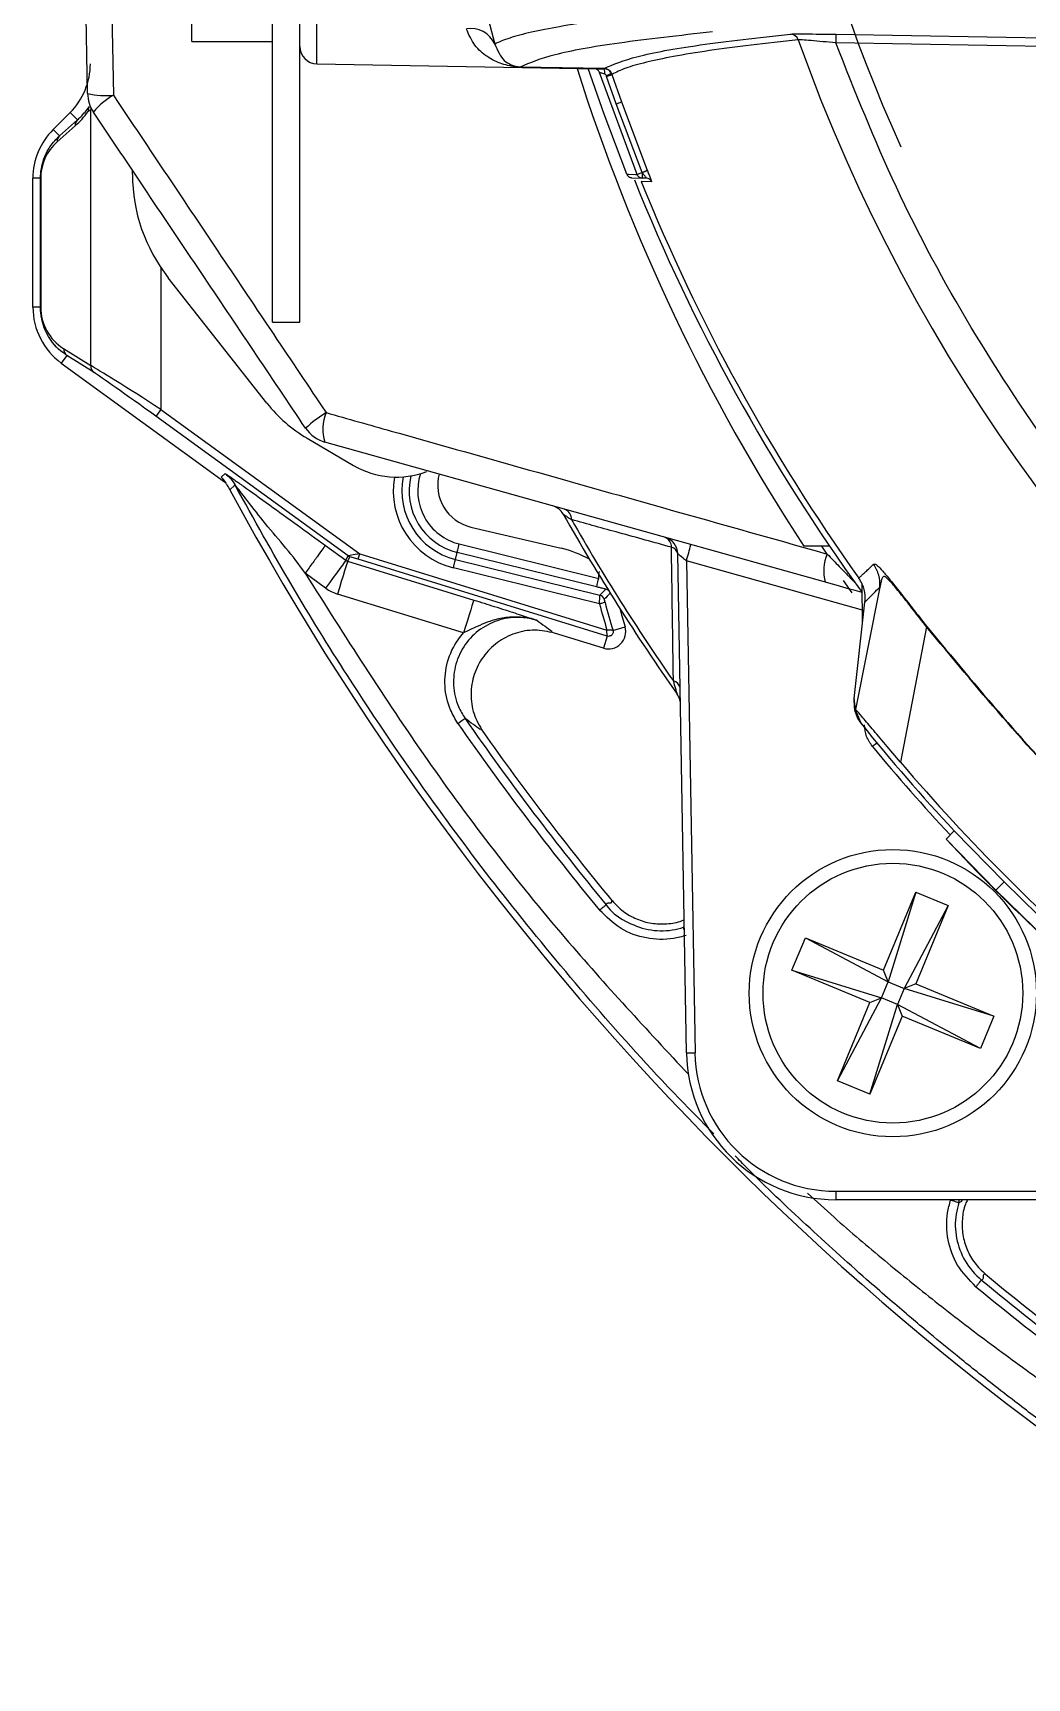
# Model space of a CAD drawing. Extents: x 7 to 135, y 1 to 99.
# Drawn here: x 124.682 to 126.412, y 41.43 to 44.293 of the extents above; entities that cross this region are included whole.
import ezdxf

# ---------------------------------------------------------------- set-up
doc = ezdxf.new("R2010")
doc.units = 0
doc.header["$MEASUREMENT"] = 0
doc.layers.add('OBJECT', color=7, linetype='CONTINUOUS')

msp = doc.modelspace()

# ---------------------------------------------------------------- linework, layer by layer
at = {"layer": 'OBJECT'}
for p, q in [((125.0986, 43.7895), (125.0986, 46.6531)), ((125.1466, 43.7895), (125.1466, 46.6531)), ((124.7769, 44.1872), (124.7691, 44.6362)), ((124.8138, 44.6335), (124.8219, 44.1841)), ((124.9586, 44.2775), (124.9586, 44.4969)), ((125.1761, 44.239), (125.1761, 44.3592)), ((125.4685, 44.3394), (125.4856, 44.2734)), ((124.9586, 44.2775), (125.0986, 44.2775)), ((126.5688, 44.2668), (126.0794, 44.2753)), ((126.0797, 44.2903), (126.5567, 44.282)), ((125.1761, 44.239), (125.6636, 44.2305)), ((125.53, 44.2334), (125.6759, 44.2308)), ((125.53, 44.2333), (125.53, 44.2334)), ((125.6759, 44.2307), (125.53, 44.2333)), ((125.7335, 44.0463), (125.6678, 44.224)), ((125.6757, 44.2303), (125.6759, 44.2307)), ((125.6759, 44.2308), (125.6759, 44.2307)), ((125.6805, 44.2169), (125.6801, 44.2179)), ((125.6971, 44.1693), (125.6805, 44.2169)), ((125.6897, 44.2202), (125.6884, 44.223)), ((125.6898, 44.2206), (125.6897, 44.2202)), ((125.6897, 44.2202), (125.7062, 44.1727)), ((125.6898, 44.2206), (125.6898, 44.2206)), ((124.7169, 44.1246), (124.7466, 44.1543)), ((124.7594, 44.1415), (124.7466, 44.1543)), ((124.7824, 44.1588), (124.7778, 44.156)), ((124.7824, 43.7138), (124.7824, 44.1588)), ((125.7423, 44.0499), (125.6971, 44.1693)), ((125.7062, 44.1727), (125.7511, 44.0536)), ((124.7279, 44.1135), (124.7169, 44.1246)), ((124.7553, 44.1308), (124.7238, 44.1029)), ((124.7279, 44.1135), (124.7594, 44.1415)), ((124.695, 44.0397), (124.6817, 44.0397)), ((124.6817, 43.8152), (124.6817, 44.0397)), ((124.6953, 44.0397), (124.695, 44.0397)), ((124.695, 43.8152), (124.695, 44.0397)), ((124.6953, 44.0397), (124.6953, 43.8152)), ((124.855, 44.0465), (124.855, 44.0538)), ((125.7156, 44.0469), (125.7185, 44.0468)), ((125.7185, 44.0468), (125.7306, 44.0464)), ((125.7245, 44.0406), (125.7425, 44.04)), ((125.7306, 44.0464), (125.7335, 44.0463)), ((125.7498, 44.0397), (125.7425, 44.04)), ((125.7511, 44.0536), (125.7514, 44.053)), ((125.7587, 44.0335), (125.7407, 44.0341)), ((124.9046, 43.884), (124.9046, 43.6376)), ((125.089, 43.6484), (124.9173, 43.8666)), ((124.695, 43.8152), (124.6817, 43.8152)), ((124.6953, 43.8152), (124.695, 43.8152)), ((125.0986, 43.7895), (125.1466, 43.7895)), ((124.7409, 43.7314), (124.7312, 43.7181)), ((124.735, 43.7436), (124.7824, 43.7138)), ((124.7883, 43.7017), (124.7409, 43.7314)), ((124.7312, 43.7181), (125.0153, 43.5117)), ((124.9046, 43.6376), (125.2507, 43.3861)), ((125.2303, 43.3824), (124.8958, 43.6255)), ((125.1592, 43.5873), (125.2398, 43.5401)), ((126.0612, 43.3367), (125.1901, 43.5805)), ((125.0093, 43.5197), (125.0163, 43.5258)), ((125.0153, 43.5117), (125.0154, 43.5118)), ((125.0153, 43.5117), (125.0164, 43.5105)), ((125.4441, 43.4328), (125.6011, 43.3958)), ((125.1908, 43.4009), (125.2266, 43.3749)), ((125.2266, 43.3749), (125.2303, 43.3824)), ((125.2332, 43.381), (125.2295, 43.3735)), ((125.2478, 43.3766), (125.2332, 43.381)), ((125.2507, 43.3861), (125.6809, 43.2535)), ((125.4172, 43.3765), (125.4202, 43.3887)), ((125.6631, 43.3286), (125.4202, 43.3887)), ((125.4239, 43.4033), (125.6667, 43.3432)), ((125.8195, 42.5176), (125.8043, 43.3864)), ((126.0686, 43.3995), (126.0238, 43.3995)), ((126.0645, 43.3858), (126.0551, 43.3995)), ((125.1913, 43.3264), (125.1555, 43.3524)), ((125.2295, 43.3735), (125.4491, 43.3058)), ((125.6814, 43.2429), (125.2478, 43.3766)), ((125.668, 43.299), (125.4136, 43.3619)), ((125.4172, 43.3765), (125.6689, 43.3142)), ((126.1258, 43.288), (125.8193, 43.3737)), ((125.8193, 43.3737), (125.8343, 42.5176)), ((125.6689, 43.3142), (125.6792, 43.3247)), ((126.092, 43.3395), (126.1071, 43.3183)), ((126.1561, 43.3283), (126.1137, 43.1152)), ((126.1261, 43.2664), (126.125, 43.3343)), ((125.4314, 43.2485), (125.2118, 43.3161)), ((125.6865, 43.3177), (125.6862, 43.3185)), ((126.1111, 43.1346), (126.1302, 43.3023)), ((125.6749, 43.222), (125.5895, 43.2483)), ((125.6814, 43.2429), (125.6749, 43.222)), ((125.6915, 43.2529), (125.7125, 43.2591)), ((126.2372, 43.2593), (126.1919, 43.0237)), ((126.1137, 43.1152), (126.1111, 43.1346)), ((126.2853, 42.9042), (126.2715, 42.8896)), ((126.2853, 42.9042), (126.3722, 42.8151)), ((126.358, 42.8009), (126.2715, 42.8896)), ((126.3722, 42.8151), (126.358, 42.8009)), ((126.3722, 42.8151), (126.4613, 42.7282)), ((126.1622, 42.6614), (126.2185, 42.7972)), ((126.2185, 42.7972), (126.1705, 42.6415)), ((126.2185, 42.7972), (126.2749, 42.7739)), ((126.4468, 42.7144), (126.358, 42.8009)), ((126.2749, 42.7739), (126.1986, 42.6298)), ((126.2749, 42.7739), (126.2186, 42.6381)), ((125.8156, 42.7366), (125.8143, 42.7363)), ((126.0031, 42.6614), (126.0264, 42.7178)), ((126.0264, 42.7178), (126.1705, 42.6415)), ((126.0264, 42.7178), (126.1622, 42.6614)), ((126.0031, 42.6614), (126.1588, 42.6133)), ((126.1388, 42.6051), (126.0031, 42.6614)), ((126.1705, 42.6415), (126.1622, 42.6614)), ((126.1588, 42.6133), (126.1705, 42.6415)), ((126.1705, 42.6415), (126.1986, 42.6298)), ((126.2186, 42.6381), (126.1986, 42.6298)), ((126.2186, 42.6381), (126.3543, 42.5818)), ((126.0825, 42.4693), (126.1588, 42.6133)), ((126.0825, 42.4693), (126.1388, 42.6051)), ((126.1388, 42.6051), (126.1588, 42.6133)), ((126.1869, 42.6017), (126.1588, 42.6133)), ((126.1986, 42.6298), (126.1869, 42.6017)), ((126.3543, 42.5818), (126.1986, 42.6298)), ((126.1389, 42.4459), (126.1869, 42.6017)), ((126.1952, 42.5817), (126.1389, 42.4459)), ((126.1869, 42.6017), (126.1952, 42.5817)), ((126.331, 42.5254), (126.1869, 42.6017)), ((126.331, 42.5254), (126.1952, 42.5817)), ((126.3543, 42.5818), (126.331, 42.5254)), ((126.1389, 42.4459), (126.0825, 42.4693)), ((126.0792, 42.2769), (127.2484, 42.2769)), ((127.2763, 42.2621), (126.0794, 42.2621)), ((126.2793, 42.2616), (126.2761, 42.2621)), ((126.2793, 42.2616), (126.2793, 42.2621)), ((126.2987, 42.2621), (126.298, 42.2591))]:
    msp.add_line(p, q, dxfattribs=at)
at = {"layer": 'OBJECT', "flags": 128}
for points in [[(126.0797, 44.2903), (126.0797, 44.29), (126.0797, 44.2891), (126.0796, 44.2877), (126.0796, 44.2858), (126.0796, 44.2836), (126.0795, 44.281), (126.0795, 44.2782), (126.0794, 44.2753)], [(125.7156, 44.0469), (125.676, 44.1511), (125.6483, 44.2307)], [(124.9046, 43.6376), (124.9029, 43.6353), (124.9013, 43.633), (124.8997, 43.6309), (124.8984, 43.6291), (124.8973, 43.6276), (124.8965, 43.6265), (124.896, 43.6257), (124.8958, 43.6255)], [(125.0338, 43.5058), (125.0322, 43.5043), (125.0257, 43.4987), (125.0245, 43.4977)], [(125.2478, 43.3766), (125.2479, 43.3768), (125.248, 43.3773), (125.2483, 43.3782), (125.2487, 43.3794), (125.2491, 43.3809), (125.2496, 43.3825), (125.2502, 43.3843), (125.2507, 43.3861)], [(125.4202, 43.3887), (125.4203, 43.3891), (125.4205, 43.3899), (125.4209, 43.3913), (125.4213, 43.3931), (125.4219, 43.3953), (125.4225, 43.3978), (125.4232, 43.4005), (125.4239, 43.4033)], [(125.2266, 43.3749), (125.2258, 43.3739), (125.2237, 43.371), (125.2204, 43.3665), (125.216, 43.3604), (125.2107, 43.3531), (125.2047, 43.3448), (125.1981, 43.3358), (125.1913, 43.3264)], [(125.2295, 43.3735), (125.2291, 43.3722), (125.2281, 43.3688), (125.2264, 43.3635), (125.2242, 43.3563), (125.2216, 43.3477), (125.2185, 43.3378), (125.2152, 43.3272), (125.2118, 43.3161)], [(125.4136, 43.3619), (125.4143, 43.3647), (125.415, 43.3674), (125.4156, 43.3699), (125.4161, 43.3721), (125.4166, 43.3739), (125.4169, 43.3753), (125.4171, 43.3762), (125.4172, 43.3765)], [(125.6631, 43.3286), (125.6631, 43.329), (125.6634, 43.3298), (125.6637, 43.3312), (125.6641, 43.333), (125.6647, 43.3352), (125.6653, 43.3377), (125.666, 43.3404), (125.6667, 43.3432)], [(125.4491, 43.3058), (125.4487, 43.3045), (125.4476, 43.3011), (125.446, 43.2958), (125.4438, 43.2887), (125.4411, 43.28), (125.4381, 43.2702), (125.4348, 43.2595), (125.4314, 43.2485)], [(125.6776, 43.3016), (125.6774, 43.3016), (125.6768, 43.3014), (125.6759, 43.3012), (125.6747, 43.3008), (125.6733, 43.3004), (125.6716, 43.3), (125.6698, 43.2995), (125.668, 43.299)], [(125.7032, 43.2915), (125.7069, 43.2784), (125.7125, 43.2591)], [(125.4216, 43.0911), (125.424, 43.0928), (125.4263, 43.0944), (125.4284, 43.0959), (125.4303, 43.0971), (125.4318, 43.0982), (125.433, 43.099), (125.4337, 43.0995), (125.434, 43.0997)], [(126.143, 43.051), (126.1432, 43.0512), (126.1439, 43.0518), (126.1449, 43.0526), (126.1463, 43.0538), (126.1481, 43.0552), (126.15, 43.0568), (126.1507, 43.0574)], [(125.8157, 42.7319), (125.8157, 42.732), (125.8151, 42.7337), (125.8147, 42.7351), (125.8144, 42.7359), (125.8143, 42.7363)], [(126.2793, 42.2616), (126.282, 42.2608), (126.2847, 42.2599), (126.2871, 42.2591), (126.2892, 42.2584), (126.291, 42.2579), (126.2924, 42.2574), (126.2932, 42.2571), (126.2936, 42.257)], [(126.2936, 42.257), (126.2942, 42.2602), (126.2943, 42.2621)]]:
    msp.add_lwpolyline(points, dxfattribs=at)
at = {"layer": 'OBJECT'}
for radius in [0.25, 0.226]:
    msp.add_circle((126.1787, 42.6216), radius, dxfattribs=at)
for centre, radius, start, end in [((128.8466, 45.2895), 2.9107, 155.7609, 204.2391), ((125.4442, 44.2549), 0.0454, 24.1443, 100.0657), ((125.1766, 44.269), 0.03, 180, 269), ((126, 44.2758), 0.0149, 19.2783, 88.7724), ((128.8466, 45.2895), 3.0068, 199.6027, 266.1975), ((124.6617, 44.2391), 0.12, 315, 0), ((128.8466, 45.2495), 3.375, 197.563, 213.2401), ((125.6584, 44.2208), 0.00997, 18.5603, 76.7286), ((125.6629, 44.2232), 0.0147, 350.9699, 29.3153), ((125.6756, 44.2158), 0.015, 18.7127, 88.9752), ((125.6756, 44.2157), 0.015, 18.8108, 88.9921), ((125.6084, 44.3441), 0.1452, 299.5862, 303.4139), ((125.6099, 44.4325), 0.2268, 288.1557, 290.5976), ((124.8099, 44.3392), 0.1555, 257.7638, 274.4447), ((124.8369, 44.1883), 0.06, 181, 213.8843), ((124.8833, 44.0759), 0.1245, 119.5616, 140.6468), ((124.7913, 44.1569), 0.0135, 148.1252, 183.9185), ((124.7977, 44.1586), 0.0153, 166.5051, 179.2993), ((125.6266, 44.3741), 0.2166, 288.9904, 291.5487), ((124.8017, 44.0397), 0.12, 135, 180), ((124.7695, 44.1315), 0.0142, 135.5461, 182.6035), ((124.738, 44.1036), 0.0142, 135.5497, 182.6054), ((125.146, 44.0465), 0.291, 180, 218.2073), ((128.8466, 45.2895), 3.36, 201.8875, 215.9102), ((125.6728, 44.23), 0.193, 291.1247, 293.9548), ((125.8107, 44.0449), 0.0684, 176.0289, 184.1175), ((125.7933, 43.9283), 0.1316, 108.561, 112.7137), ((125.7494, 44.0298), 0.01, 22.1135, 87.9933), ((128.8466, 45.2895), 3.35, 202.0083, 215.5044), ((124.8017, 43.8152), 0.12, 180, 234), ((124.7495, 43.7431), 0.0145, 178.0055, 233.4319), ((124.7969, 43.7133), 0.0145, 178.0056, 233.4318), ((125.2855, 43.803), 0.25, 218.2073, 239.6637), ((125.3119, 43.4368), 0.2289, 121.5521, 132.7724), ((125.2546, 43.6037), 0.0685, 155.7088, 199.773), ((125.2063, 43.6383), 0.06, 213.8843, 254.3667), ((125.315, 43.6685), 0.1488, 239.6637, 290.6308), ((125.4467, 43.4956), 0.1377, 169.9063, 256.0971), ((125.4467, 43.4956), 0.1227, 168.4697, 256.0971), ((125.4467, 43.4956), 0.1101, 166.2509, 256.0971), ((125.4467, 43.4956), 0.0951, 161.6202, 256.0971), ((125.4613, 43.5058), 0.075, 165.2071, 256.74), ((129.4367, 45.8794), 5.014, 208.3607, 242.5581), ((125.5787, 43.4406), 0.03, 29.5007, 74.3667), ((125.6004, 43.4463), 0.0188, 358.2468, 66.3595), ((128.8466, 45.2895), 3.7247, 209.5007, 215.2093), ((128.8466, 45.2895), 3.717, 209.7384, 214.8604), ((125.7743, 43.3859), 0.03, 1, 74.3667), ((125.775, 43.3981), 0.0183, 358.5744, 66.1515), ((125.2362, 43.3905), 0.01, 234.0084, 252.8615), ((125.5553, 43.2011), 0.2, 61.5786, 76.74), ((125.7901, 43.3834), 0.0145, 11.7205, 77.3816), ((124.9915, 43.6129), 0.8617, 343.8826, 345.8473), ((126.1325, 43.3565), 0.0741, 156.7207, 195.4524), ((125.6768, 43.315), 0.00999, 43.2466, 76.101), ((129.2519, 44.2957), 3.7199, 195.5415, 196.2692), ((125.6665, 43.3045), 0.01, 15.464, 76.0876), ((133.9806, 35.2076), 11.6002, 135.64278, 135.71547), ((129.2519, 44.2957), 3.7099, 195.5415, 196.3238), ((125.6837, 43.2507), 0.03, 252.871, 16.3238), ((125.7931, 43.1498), 0.0155, 10.777, 76.7454), ((125.7789, 43.1247), 0.03, 18.0482, 35.2138), ((125.7789, 43.1247), 0.03, 1.0018, 18.0595), ((129.4367, 45.8794), 4.8883, 214.7782, 219.5614), ((129.4367, 45.8794), 4.8733, 214.7782, 219.5615), ((129.4367, 45.8794), 4.861, 215.2092, 219.5727), ((128.8466, 45.2895), 3.5, 218.9328, 222.9616), ((128.8466, 45.2895), 3.51, 219.6233, 222.9722), ((128.8466, 45.2895), 3.4902, 220.4808, 229.5192), ((128.8466, 45.2895), 3.52, 222.9828, 227.0172), ((125.8253, 42.822), 0.3045, 268.9029, 271.6905), ((126.0794, 42.5221), 0.26, 181, 270), ((126.0792, 42.5219), 0.245, 181, 270), ((126.3776, 42.2732), 0.2984, 179.2942, 182.1397), ((129.4367, 45.8794), 4.8733, 230.4385, 235.5095), ((129.4367, 45.8794), 4.861, 230.4273, 235.5617), ((129.4367, 45.8794), 4.8883, 230.4386, 235.5094)]:
    msp.add_arc(centre, radius, start, end, dxfattribs=at)
for centre, major_axis, ratio, start_param, end_param in [((124.6587, 44.2391), (0.1453, 0), 0.996752, 5.439095, 5.672127), ((124.7802, 44.0397), (0.0849, 0), 0.996752, 2.297502, 3.141593), ((124.7802, 43.8152), (0.0849, 0), 0.996752, 3.141593, 4.150885), ((124.9046, 43.6352), (0.125, -0.0799), 0.013476, 1.579415, 2.936757), ((124.8958, 43.6231), (0.11, -0.0799), 0.01412, 1.581058, 2.9384), ((125.251, 43.386), (0.0207, 0.0035), 0.00922, 1.579789, 3.133132), ((125.8195, 43.3732), (0.0152, -0.0132), 0.013445, 1.595404, 3.153646), ((125.2325, 43.383), (0.00448, 0.00896), 0.997969, 2.976937, 3.306248), ((125.2325, 43.383), (-0.0313, -0.0626), 0.999843, 6.11853, 6.447841)]:
    msp.add_ellipse(centre, major_axis=major_axis, ratio=ratio, start_param=start_param, end_param=end_param, dxfattribs=at)
for points, knots in [([(125.8158, 44.3312), (125.7879, 44.3284), (125.7311, 44.3226), (125.659, 44.3133), (125.5974, 44.3037), (125.5479, 44.2939), (125.5095, 44.2839), (125.4936, 44.2769), (125.4856, 44.2734)], [0, 0, 0, 0, 0.161143, 0.327799, 0.499972, 0.664533, 0.831207, 1, 1, 1, 1]), ([(125.53, 44.2333), (125.5295, 44.2333), (125.5285, 44.2333), (125.5265, 44.2334), (125.5233, 44.2336), (125.5184, 44.2342), (125.5097, 44.2356), (125.4936, 44.2399), (125.4724, 44.2504), (125.4496, 44.2697), (125.4408, 44.2896), (125.4363, 44.2995)], [0, 0, 0, 0, 0.006488, 0.013721, 0.031597, 0.062974, 0.125809, 0.251401, 0.500147, 0.748659, 1, 1, 1, 1]), ([(125.8646, 44.2945), (125.8072, 44.2881), (125.6925, 44.2752), (125.581, 44.2549), (125.547, 44.2405), (125.53, 44.2334)], [0, 0, 0, 0, 0.3331122, 0.666662, 1, 1, 1, 1]), ([(125.4856, 44.2734), (125.4905, 44.2626), (125.4978, 44.2461), (125.5122, 44.2378), (125.5198, 44.2349), (125.524, 44.234), (125.5264, 44.2336), (125.5278, 44.2335), (125.5288, 44.2334), (125.5294, 44.2334), (125.5297, 44.2334), (125.5299, 44.2334), (125.53, 44.2334)], [0, 0, 0, 0, 0.496697, 0.75203, 0.88111, 0.944765, 0.975295, 0.989231, 0.995173, 0.997681, 0.998849, 1, 1, 1, 1]), ([(125.6759, 44.2308), (125.6924, 44.2378), (125.7254, 44.2519), (125.8334, 44.2719), (125.9447, 44.2844), (126.0003, 44.2907)], [0, 0, 0, 0, 0.333356, 0.666961, 1, 1, 1, 1]), ([(126.0141, 44.2807), (125.986, 44.2777), (125.9288, 44.2715), (125.8567, 44.2618), (125.7957, 44.2518), (125.7476, 44.2416), (125.711, 44.2313), (125.6969, 44.2242), (125.6898, 44.2206)], [0, 0, 0, 0, 0.1608274, 0.3274949, 0.5000074, 0.6645273, 0.8311898, 1, 1, 1, 1]), ([(126.0003, 44.2907), (126.0026, 44.2908), (126.007, 44.291), (126.0264, 44.291), (126.0514, 44.2908), (126.0702, 44.2905), (126.0797, 44.2903)], [0, 0, 0, 0, 0.249711, 0.499495, 0.749375, 1, 1, 1, 1]), ([(126.0794, 44.2753), (126.0718, 44.276), (126.0565, 44.2775), (126.0357, 44.2794), (126.0196, 44.2806), (126.0159, 44.2807), (126.0141, 44.2807)], [0, 0, 0, 0, 0.250761, 0.500733, 0.760454, 1, 1, 1, 1]), ([(128.6444, 42.3493), (128.554, 42.3579), (128.3718, 42.3753), (128.1009, 42.434), (127.8318, 42.5176), (127.5683, 42.6288), (127.3143, 42.7664), (127.0741, 42.929), (126.851, 43.1143), (126.648, 43.3199), (126.4677, 43.5419), (126.3124, 43.7769), (126.1805, 44.0207), (126.1129, 44.1909), (126.0794, 44.2753)], [0, 0, 0, 0, 0.080292, 0.161895, 0.244722, 0.329339, 0.414466, 0.5, 0.585539, 0.670666, 0.755278, 0.83811, 0.919711, 1, 1, 1, 1]), ([(125.6631, 44.2303), (125.6631, 44.2303), (125.663, 44.2303), (125.6633, 44.2299), (125.6641, 44.2291), (125.665, 44.2283), (125.6654, 44.2279)], [0, 0, 0, 0, 0.0187121, 0.3711261, 0.6967287, 1, 1, 1, 1]), ([(125.6636, 44.2305), (125.6637, 44.2305), (125.665, 44.2304), (125.6692, 44.2304), (125.6735, 44.2304), (125.6757, 44.2303)], [0, 0, 0, 0, 0.033598, 0.511196, 1, 1, 1, 1]), ([(125.6774, 44.2209), (125.6762, 44.2212), (125.6738, 44.2219), (125.6707, 44.2229), (125.6685, 44.2236), (125.6681, 44.2239), (125.6678, 44.224)], [0, 0, 0, 0, 0.263875, 0.519198, 0.764216, 1, 1, 1, 1]), ([(125.6884, 44.223), (125.6877, 44.224), (125.6862, 44.2261), (125.6831, 44.2284), (125.6795, 44.23), (125.677, 44.2302), (125.6757, 44.2303)], [0, 0, 0, 0, 0.252682, 0.502305, 0.750907, 1, 1, 1, 1]), ([(125.6801, 44.2179), (125.6797, 44.2186), (125.6792, 44.2196), (125.6782, 44.2205), (125.6777, 44.2208), (125.6774, 44.2209)], [0, 0, 0, 0, 0.567951, 0.80281, 1, 1, 1, 1]), ([(124.8219, 44.1841), (124.8845, 44.0907), (125.0077, 43.9068), (125.1313, 43.7226), (125.1921, 43.6319)], [0, 0, 0, 0, 0.5077643, 1, 1, 1, 1]), ([(124.7594, 44.1415), (124.7613, 44.1432), (124.7681, 44.1493), (124.7749, 44.1579), (124.7798, 44.1641)], [0, 0, 0, 0, 0.277548, 1, 1, 1, 1]), ([(125.1564, 43.6048), (125.0958, 43.6951), (124.9725, 43.8787), (124.8495, 44.0618), (124.7871, 44.1548)], [0, 0, 0, 0, 0.49218, 1, 1, 1, 1]), ([(124.695, 44.0397), (124.6951, 44.0423), (124.6952, 44.0484), (124.6967, 44.0593), (124.7017, 44.0783), (124.7125, 44.0979), (124.7224, 44.1079), (124.7279, 44.1135)], [0, 0, 0, 0, 0.046981, 0.11357, 0.227351, 0.564876, 1, 1, 1, 1]), ([(125.7156, 44.0469), (125.7158, 44.0464), (125.7163, 44.0454), (125.7173, 44.0441), (125.7185, 44.0429), (125.7198, 44.0419), (125.7213, 44.0412), (125.7229, 44.0408), (125.724, 44.0407), (125.7245, 44.0406)], [0, 0, 0, 0, 0.143849, 0.287675, 0.431509, 0.575384, 0.71922, 0.857719, 1, 1, 1, 1]), ([(125.7335, 44.0463), (125.7336, 44.0463), (125.7337, 44.0464), (125.7346, 44.0468), (125.7362, 44.0474), (125.7388, 44.0485), (125.741, 44.0495), (125.7422, 44.0499), (125.7423, 44.0499)], [0, 0, 0, 0, 0.165769, 0.304575, 0.500512, 0.758975, 0.96324, 1, 1, 1, 1]), ([(125.7425, 44.04), (125.7415, 44.0401), (125.7396, 44.0403), (125.737, 44.0417), (125.7348, 44.0437), (125.734, 44.0454), (125.7335, 44.0463)], [0, 0, 0, 0, 0.250029, 0.500047, 0.750035, 1, 1, 1, 1]), ([(125.7425, 44.0496), (125.7424, 44.0497), (125.7424, 44.0498), (125.7423, 44.0499), (125.7423, 44.0499)], [0, 0, 0, 0, 0.505196, 1, 1, 1, 1]), ([(125.7498, 44.0397), (125.7498, 44.0398), (125.7499, 44.0399), (125.7495, 44.0405), (125.7487, 44.0416), (125.7474, 44.0434), (125.7453, 44.0461), (125.7435, 44.0483), (125.7425, 44.0496)], [0, 0, 0, 0, 0.115881, 0.235615, 0.362967, 0.500966, 0.715673, 1, 1, 1, 1]), ([(125.7514, 44.053), (125.7524, 44.0505), (125.7543, 44.0456), (125.7564, 44.0402), (125.7576, 44.0369), (125.7583, 44.035), (125.7587, 44.0338), (125.7587, 44.0336), (125.7587, 44.0335)], [0, 0, 0, 0, 0.2504743, 0.4991005, 0.623979, 0.7492268, 0.8748913, 1, 1, 1, 1]), ([(124.7409, 43.7314), (124.7385, 43.7331), (124.7264, 43.7414), (124.7125, 43.7547), (124.7009, 43.7807), (124.6974, 43.7921), (124.6956, 43.8035), (124.695, 43.8106), (124.695, 43.8144), (124.695, 43.8152)], [0, 0, 0, 0, 0.139111, 0.698323, 0.798275, 0.898782, 0.947942, 0.988888, 1, 1, 1, 1]), ([(125.1921, 43.6319), (125.2298, 43.6212), (125.4185, 43.568), (125.709, 43.4861), (125.9626, 43.4145), (126.0645, 43.3858)], [0, 0, 0, 0, 0.130061, 0.650321, 1, 1, 1, 1]), ([(125.0163, 43.5258), (125.0163, 43.5258), (125.0166, 43.5258), (125.0208, 43.523), (125.0322, 43.5151), (125.0562, 43.4981), (125.109, 43.4602), (125.1581, 43.4246), (125.1908, 43.4009)], [0, 0, 0, 0, 0.017332, 0.082788, 0.1771, 0.27064, 0.513761, 1, 1, 1, 1]), ([(125.0163, 43.5258), (125.0197, 43.523), (125.0267, 43.5173), (125.0314, 43.5096), (125.0338, 43.5058)], [0, 0, 0, 0, 0.499994, 1, 1, 1, 1]), ([(125.0093, 43.5197), (125.0116, 43.5171), (125.0144, 43.5138), (125.0198, 43.5057), (125.0223, 43.5016), (125.0235, 43.4995), (125.024, 43.4985), (125.0244, 43.4979), (125.0245, 43.4977)], [0, 0, 0, 0, 0.74168, 0.928904, 0.97614, 0.98852, 0.994894, 1, 1, 1, 1]), ([(125.1556, 43.3524), (125.1556, 43.3524), (125.1351, 43.383), (125.098, 43.4226), (125.0619, 43.47), (125.0454, 43.4912), (125.0385, 43.4999), (125.0352, 43.5041), (125.0343, 43.5052), (125.0339, 43.5057), (125.0338, 43.5058), (125.0338, 43.5058), (125.0338, 43.5058)], [0, 0, 0, 0, 0.0000105, 0.5465212, 0.8006665, 0.887367, 0.9589676, 0.9739969, 0.9891706, 0.9928496, 0.9999884, 1, 1, 1, 1]), ([(125.8669, 42.377), (125.8366, 42.4078), (125.7565, 42.489), (125.634, 42.6278), (125.502, 42.7885), (125.3657, 42.9698), (125.2435, 43.1494), (125.1286, 43.3348), (125.0663, 43.447), (125.0338, 43.5058)], [0, 0, 0, 0, 0.092079, 0.24313, 0.39418, 0.535372, 0.726497, 0.856907, 1, 1, 1, 1]), ([(125.6049, 43.4554), (125.605, 43.4553), (125.6052, 43.4551), (125.6075, 43.4536), (125.612, 43.4506), (125.6167, 43.4474), (125.6192, 43.4457)], [0, 0, 0, 0, 0.176654, 0.29704, 0.632028, 1, 1, 1, 1]), ([(125.7933, 43.3976), (125.7629, 43.406), (125.7046, 43.4221), (125.6469, 43.4381), (125.6192, 43.4457)], [0, 0, 0, 0, 0.520547, 1, 1, 1, 1]), ([(125.1908, 43.4009), (125.1902, 43.4001), (125.189, 43.3984), (125.1808, 43.3872), (125.1693, 43.3712), (125.1601, 43.3587), (125.1556, 43.3524)], [0, 0, 0, 0, 0.250006, 0.500012, 0.749997, 1, 1, 1, 1]), ([(125.7967, 43.165), (125.7964, 43.182), (125.7953, 43.2588), (125.7942, 43.3368), (125.7933, 43.3976)], [0, 0, 0, 0, 0.22147, 1, 1, 1, 1]), ([(126.0645, 43.3858), (126.0714, 43.3786), (126.0815, 43.3681), (126.0936, 43.3556), (126.1003, 43.3488), (126.1047, 43.3443), (126.1078, 43.3412), (126.11, 43.3389), (126.1115, 43.3374), (126.1124, 43.3365), (126.1128, 43.3361), (126.1128, 43.336), (126.1128, 43.336)], [0, 0, 0, 0, 0.4137574, 0.6000351, 0.7267361, 0.8132492, 0.8727027, 0.9139656, 0.9571632, 0.9745776, 0.9921978, 1, 1, 1, 1]), ([(125.1555, 43.3524), (125.2248, 43.2432), (125.3642, 43.0233), (125.5885, 42.7319), (125.7506, 42.558), (125.8233, 42.4798)], [0, 0, 0, 0, 0.352297, 0.709158, 1, 1, 1, 1]), ([(125.6667, 43.3432), (125.6666, 43.3456), (125.6664, 43.3498), (125.6676, 43.3539), (125.6681, 43.3555)], [0, 0, 0, 0, 0.582177, 1, 1, 1, 1]), ([(126.1195, 43.3439), (126.1196, 43.3441), (126.1199, 43.3443), (126.1221, 43.3464), (126.1258, 43.3499), (126.1311, 43.3548), (126.1377, 43.3609), (126.1428, 43.3657), (126.1452, 43.368)], [0, 0, 0, 0, 0.166677, 0.333344, 0.500001, 0.687097, 0.853763, 1, 1, 1, 1]), ([(126.1452, 43.368), (126.1458, 43.3683), (126.1471, 43.3689), (126.1513, 43.3664), (126.1593, 43.3585), (126.173, 43.3422), (126.1912, 43.3193), (126.2133, 43.2911), (126.2296, 43.2702), (126.2377, 43.2597)], [0, 0, 0, 0, 0.175154, 0.335953, 0.499735, 0.628069, 0.749936, 0.875048, 1, 1, 1, 1]), ([(126.1561, 43.3283), (126.1561, 43.3354), (126.1559, 43.3496), (126.1488, 43.3619), (126.1452, 43.368)], [0, 0, 0, 0, 0.500003, 1, 1, 1, 1]), ([(125.6792, 43.3247), (125.6771, 43.3252), (125.673, 43.3262), (125.6674, 43.3276), (125.6642, 43.3284), (125.6631, 43.3286)], [0, 0, 0, 0, 0.4271876, 0.8066719, 1, 1, 1, 1]), ([(126.1252, 43.3188), (126.1199, 43.3203), (126.1012, 43.3255), (126.0778, 43.3321), (126.0612, 43.3367)], [0, 0, 0, 0, 0.2882701, 1, 1, 1, 1]), ([(126.1302, 43.3023), (126.1305, 43.3061), (126.131, 43.3167), (126.1273, 43.3314), (126.1216, 43.3405), (126.1195, 43.3439)], [0, 0, 0, 0, 0.263883, 0.723095, 1, 1, 1, 1]), ([(126.1302, 43.3023), (126.1313, 43.3034), (126.1335, 43.3056), (126.1486, 43.3207), (126.1561, 43.3283)], [0, 0, 0, 0, 0.499998, 1, 1, 1, 1]), ([(126.2372, 43.2593), (126.2295, 43.2691), (126.2142, 43.2888), (126.1934, 43.3152), (126.1768, 43.3354), (126.1659, 43.3469), (126.1612, 43.3471), (126.1591, 43.3412), (126.1577, 43.3354), (126.1567, 43.3311), (126.1563, 43.3292), (126.1561, 43.3283)], [0, 0, 0, 0, 0.123067, 0.246586, 0.369053, 0.491537, 0.630311, 0.772463, 0.899411, 0.955665, 1, 1, 1, 1]), ([(125.4491, 43.3058), (125.4613, 43.302), (125.4876, 43.2938), (125.5213, 43.283), (125.5435, 43.2757), (125.5555, 43.2717), (125.5588, 43.2706), (125.5589, 43.2706)], [0, 0, 0, 0, 0.270719, 0.581733, 0.883491, 0.997559, 1, 1, 1, 1]), ([(125.668, 43.299), (125.6681, 43.3009), (125.6683, 43.3048), (125.6686, 43.3098), (125.6688, 43.3131), (125.6689, 43.3141), (125.6689, 43.3142), (125.6689, 43.3142)], [0, 0, 0, 0, 0.245614, 0.499602, 0.741345, 0.955857, 1, 1, 1, 1]), ([(125.6762, 43.3071), (125.6762, 43.3071), (125.6762, 43.3071), (125.6762, 43.3067), (125.6766, 43.3055), (125.677, 43.3037), (125.6774, 43.3023), (125.6776, 43.3016)], [0, 0, 0, 0, 0.041745, 0.244787, 0.481233, 0.741098, 1, 1, 1, 1]), ([(125.5589, 43.2706), (125.5501, 43.2726), (125.5289, 43.2775), (125.4941, 43.2731), (125.4596, 43.2566), (125.4326, 43.2294), (125.4161, 43.1948), (125.4121, 43.1569), (125.4193, 43.1239), (125.4299, 43.1064), (125.434, 43.0997)], [0, 0, 0, 0, 0.0981692, 0.2346041, 0.3708473, 0.5068944, 0.6428265, 0.7787726, 0.914858, 1, 1, 1, 1]), ([(125.5589, 43.2706), (125.5588, 43.2706), (125.5516, 43.2728), (125.5275, 43.278), (125.4896, 43.2747), (125.4557, 43.2603), (125.4379, 43.2516), (125.4314, 43.2485)], [0, 0, 0, 0, 0.003241, 0.168766, 0.554526, 0.838032, 1, 1, 1, 1]), ([(125.5589, 43.2706), (125.5637, 43.2671), (125.5725, 43.2607), (125.5814, 43.2542), (125.5856, 43.2512)], [0, 0, 0, 0, 0.537136, 1, 1, 1, 1]), ([(125.4216, 43.0911), (125.417, 43.0988), (125.405, 43.1186), (125.3968, 43.156), (125.4014, 43.1989), (125.4159, 43.2299), (125.4282, 43.2446), (125.4314, 43.2485)], [0, 0, 0, 0, 0.157441, 0.409109, 0.660554, 0.911993, 1, 1, 1, 1]), ([(125.5895, 43.2483), (125.5781, 43.2507), (125.5554, 43.2556), (125.5205, 43.2492), (125.4892, 43.2332), (125.4644, 43.2082), (125.4483, 43.1769), (125.4428, 43.1422), (125.4475, 43.107), (125.4592, 43.0868), (125.465, 43.0767)], [0, 0, 0, 0, 0.124871, 0.24978, 0.374723, 0.499692, 0.62468, 0.749679, 0.874681, 1, 1, 1, 1]), ([(125.6814, 43.2429), (125.6814, 43.2431), (125.6813, 43.2434), (125.6813, 43.2447), (125.6812, 43.2463), (125.6811, 43.2485), (125.681, 43.2511), (125.681, 43.2527), (125.6809, 43.2535)], [0, 0, 0, 0, 0.235734, 0.360639, 0.490356, 0.702498, 0.840646, 1, 1, 1, 1]), ([(125.6915, 43.2529), (125.6914, 43.253), (125.6911, 43.253), (125.6895, 43.2532), (125.6876, 43.2533), (125.6857, 43.2533), (125.6834, 43.2534), (125.6818, 43.2535), (125.6809, 43.2535)], [0, 0, 0, 0, 0.192481, 0.42173, 0.551366, 0.690844, 0.84034, 1, 1, 1, 1]), ([(125.6915, 43.2529), (125.6917, 43.2522), (125.692, 43.2508), (125.6917, 43.2487), (125.6909, 43.2467), (125.6896, 43.245), (125.6879, 43.2436), (125.6858, 43.2428), (125.6836, 43.2424), (125.6821, 43.2428), (125.6814, 43.2429)], [0, 0, 0, 0, 0.125395, 0.245192, 0.366754, 0.48998, 0.614906, 0.741541, 0.869914, 1, 1, 1, 1]), ([(126.2372, 43.2593), (126.2373, 43.2594), (126.2376, 43.2596), (126.2377, 43.2597), (126.2377, 43.2597)], [0, 0, 0, 0, 0.499996, 1, 1, 1, 1]), ([(126.8164, 42.6801), (126.7109, 42.7676), (126.4998, 42.9426), (126.3248, 43.1537), (126.2372, 43.2593)], [0, 0, 0, 0, 0.499779, 1, 1, 1, 1]), ([(126.2377, 43.2597), (126.3253, 43.1542), (126.5003, 42.9432), (126.7113, 42.7682), (126.8169, 42.6806)], [0, 0, 0, 0, 0.500003, 1, 1, 1, 1]), ([(125.8034, 43.142), (125.8034, 43.142), (125.8034, 43.1421), (125.8032, 43.1427), (125.8024, 43.1453), (125.8003, 43.1527), (125.7981, 43.1602), (125.7967, 43.165)], [0, 0, 0, 0, 0.0392841, 0.1113447, 0.2339863, 0.5128117, 1, 1, 1, 1]), ([(126.1111, 43.1346), (126.111, 43.1278), (126.1108, 43.1143), (126.1172, 43.0992), (126.1226, 43.092), (126.124, 43.0901)], [0, 0, 0, 0, 0.425023, 0.8500463, 1, 1, 1, 1]), ([(125.461, 43.0797), (125.4568, 43.0828), (125.4478, 43.0895), (125.4388, 43.0961), (125.434, 43.0997)], [0, 0, 0, 0, 0.462864, 1, 1, 1, 1]), ([(126.1919, 43.0237), (126.1831, 43.0341), (126.1653, 43.0549), (126.1416, 43.0832), (126.124, 43.104), (126.1152, 43.1141), (126.1141, 43.1149), (126.1137, 43.1152)], [0, 0, 0, 0, 0.217937, 0.435233, 0.661572, 0.868602, 1, 1, 1, 1]), ([(126.1137, 43.1152), (126.1146, 43.1124), (126.1165, 43.1069), (126.1194, 43.1), (126.1218, 43.0945), (126.1236, 43.0908), (126.1239, 43.0903), (126.124, 43.0901)], [0, 0, 0, 0, 0.206023, 0.404821, 0.608638, 0.812835, 1, 1, 1, 1]), ([(126.143, 43.051), (126.1391, 43.0567), (126.1314, 43.0679), (126.13, 43.0815), (126.1293, 43.0883)], [0, 0, 0, 0, 0.5004, 1, 1, 1, 1]), ([(125.6681, 42.7661), (125.6696, 42.7673), (125.6726, 42.7698), (125.6764, 42.7729), (125.6791, 42.7751), (125.6795, 42.7754), (125.6797, 42.7756)], [0, 0, 0, 0, 0.249995, 0.499981, 0.749978, 1, 1, 1, 1]), ([(125.6797, 42.7756), (125.68, 42.7766), (125.6805, 42.7784), (125.6836, 42.7786), (125.6868, 42.7786), (125.6895, 42.7792), (125.6897, 42.7815), (125.6898, 42.7827)], [0, 0, 0, 0, 0.198905, 0.379723, 0.619929, 0.80163, 1, 1, 1, 1]), ([(125.6797, 42.7756), (125.6797, 42.7756), (125.6874, 42.7631), (125.7122, 42.7458), (125.7518, 42.7301), (125.7877, 42.7291), (125.8078, 42.7345), (125.8143, 42.7363)], [0, 0, 0, 0, 0.000015, 0.296658, 0.579598, 0.86245, 1, 1, 1, 1]), ([(125.6898, 42.7827), (125.696, 42.7761), (125.7084, 42.763), (125.7323, 42.7499), (125.7583, 42.7422), (125.7853, 42.7417), (125.8049, 42.7444), (125.8142, 42.749), (125.8154, 42.7496)], [0, 0, 0, 0, 0.1941952, 0.3882075, 0.5819561, 0.7760188, 0.970143, 1, 1, 1, 1]), ([(125.8189, 42.722), (125.8116, 42.72), (125.789, 42.714), (125.7493, 42.7153), (125.7031, 42.7316), (125.68, 42.7544), (125.6681, 42.7661)], [0, 0, 0, 0, 0.137552, 0.420409, 0.703348, 1, 1, 1, 1]), ([(125.8143, 42.7363), (125.8147, 42.7372), (125.8151, 42.7383), (125.8155, 42.7391), (125.8156, 42.7392)], [0, 0, 0, 0, 0.819225, 1, 1, 1, 1]), ([(127.1369, 41.4357), (127.1024, 41.4538), (127.0333, 41.4902), (126.9318, 41.5477), (126.8302, 41.6083), (126.7473, 41.6605), (126.6835, 41.7023), (126.6392, 41.7319), (126.5963, 41.7613), (126.5531, 41.7915), (126.5059, 41.8252), (126.4625, 41.857), (126.4228, 41.8868), (126.3887, 41.9127), (126.3444, 41.9471), (126.2953, 41.9863), (126.2494, 42.0239), (126.2201, 42.0484), (126.1954, 42.0693), (126.1682, 42.0926), (126.1095, 42.1437), (126.0275, 42.2185), (125.951, 42.2901), (125.911, 42.3315), (125.9042, 42.3386)], [0, 0, 0, 0, 0.0760736, 0.1523101, 0.2284841, 0.308427, 0.3449341, 0.3781488, 0.4131111, 0.4467902, 0.4812526, 0.5264085, 0.551845, 0.5781027, 0.6099824, 0.6612985, 0.7008525, 0.7257147, 0.7358856, 0.7640585, 0.7956907, 0.887734, 0.9808558, 1, 1, 1, 1]), ([(126.0302, 42.2737), (126.0455, 42.2595), (126.0893, 42.2192), (126.1635, 42.1564), (126.2528, 42.0842), (126.3451, 42.0135), (126.4406, 41.9442), (126.5258, 41.8838), (126.6013, 41.835), (126.6679, 41.7968), (126.7357, 41.7612), (126.8065, 41.7267), (126.8784, 41.6934), (126.9515, 41.6608), (126.9993, 41.6393), (127.0224, 41.6289)], [0, 0, 0, 0, 0.052493, 0.150006, 0.245149, 0.342036, 0.442859, 0.5427, 0.605177, 0.669469, 0.736188, 0.79832, 0.867838, 0.936008, 1, 1, 1, 1]), ([(126.3233, 42.1108), (126.3117, 42.1227), (126.2889, 42.1458), (126.2726, 42.192), (126.2712, 42.2317), (126.2773, 42.2543), (126.2793, 42.2616)], [0, 0, 0, 0, 0.296652, 0.579591, 0.862447, 1, 1, 1, 1]), ([(126.298, 42.2591), (126.2981, 42.2592), (126.2982, 42.2594), (126.2989, 42.2611), (126.2993, 42.2621)], [0, 0, 0, 0, 0.3925047, 1, 1, 1, 1]), ([(126.3087, 42.2621), (126.3075, 42.2596), (126.3021, 42.2491), (126.2989, 42.2282), (126.2994, 42.2012), (126.3072, 42.1751), (126.3203, 42.1511), (126.3334, 42.1387), (126.34, 42.1325)], [0, 0, 0, 0, 0.058328, 0.246437, 0.434613, 0.623111, 0.811311, 1, 1, 1, 1]), ([(126.2936, 42.257), (126.2918, 42.2505), (126.2864, 42.2304), (126.2875, 42.1947), (126.3025, 42.1541), (126.3216, 42.1318), (126.3329, 42.1224), (126.3329, 42.1224)], [0, 0, 0, 0, 0.137551, 0.420403, 0.703341, 0.999985, 1, 1, 1, 1]), ([(126.298, 42.2591), (126.2974, 42.2588), (126.2962, 42.2581), (126.2944, 42.2574), (126.2936, 42.257)], [0, 0, 0, 0, 0.49702, 1, 1, 1, 1]), ([(126.3233, 42.1108), (126.3246, 42.1123), (126.3271, 42.1153), (126.3302, 42.1191), (126.3324, 42.1218), (126.3327, 42.1222), (126.3329, 42.1224)], [0, 0, 0, 0, 0.2499864, 0.4999772, 0.7499826, 1, 1, 1, 1]), ([(126.34, 42.1325), (126.339, 42.1324), (126.337, 42.1324), (126.336, 42.1305), (126.3359, 42.1279), (126.3359, 42.1252), (126.3353, 42.123), (126.3337, 42.1226), (126.3329, 42.1224)], [0, 0, 0, 0, 0.164791, 0.316166, 0.49547, 0.688018, 0.836339, 1, 1, 1, 1])]:
    msp.add_open_spline(points, degree=3, knots=knots, dxfattribs=at)

doc.saveas('drawing.dxf')
